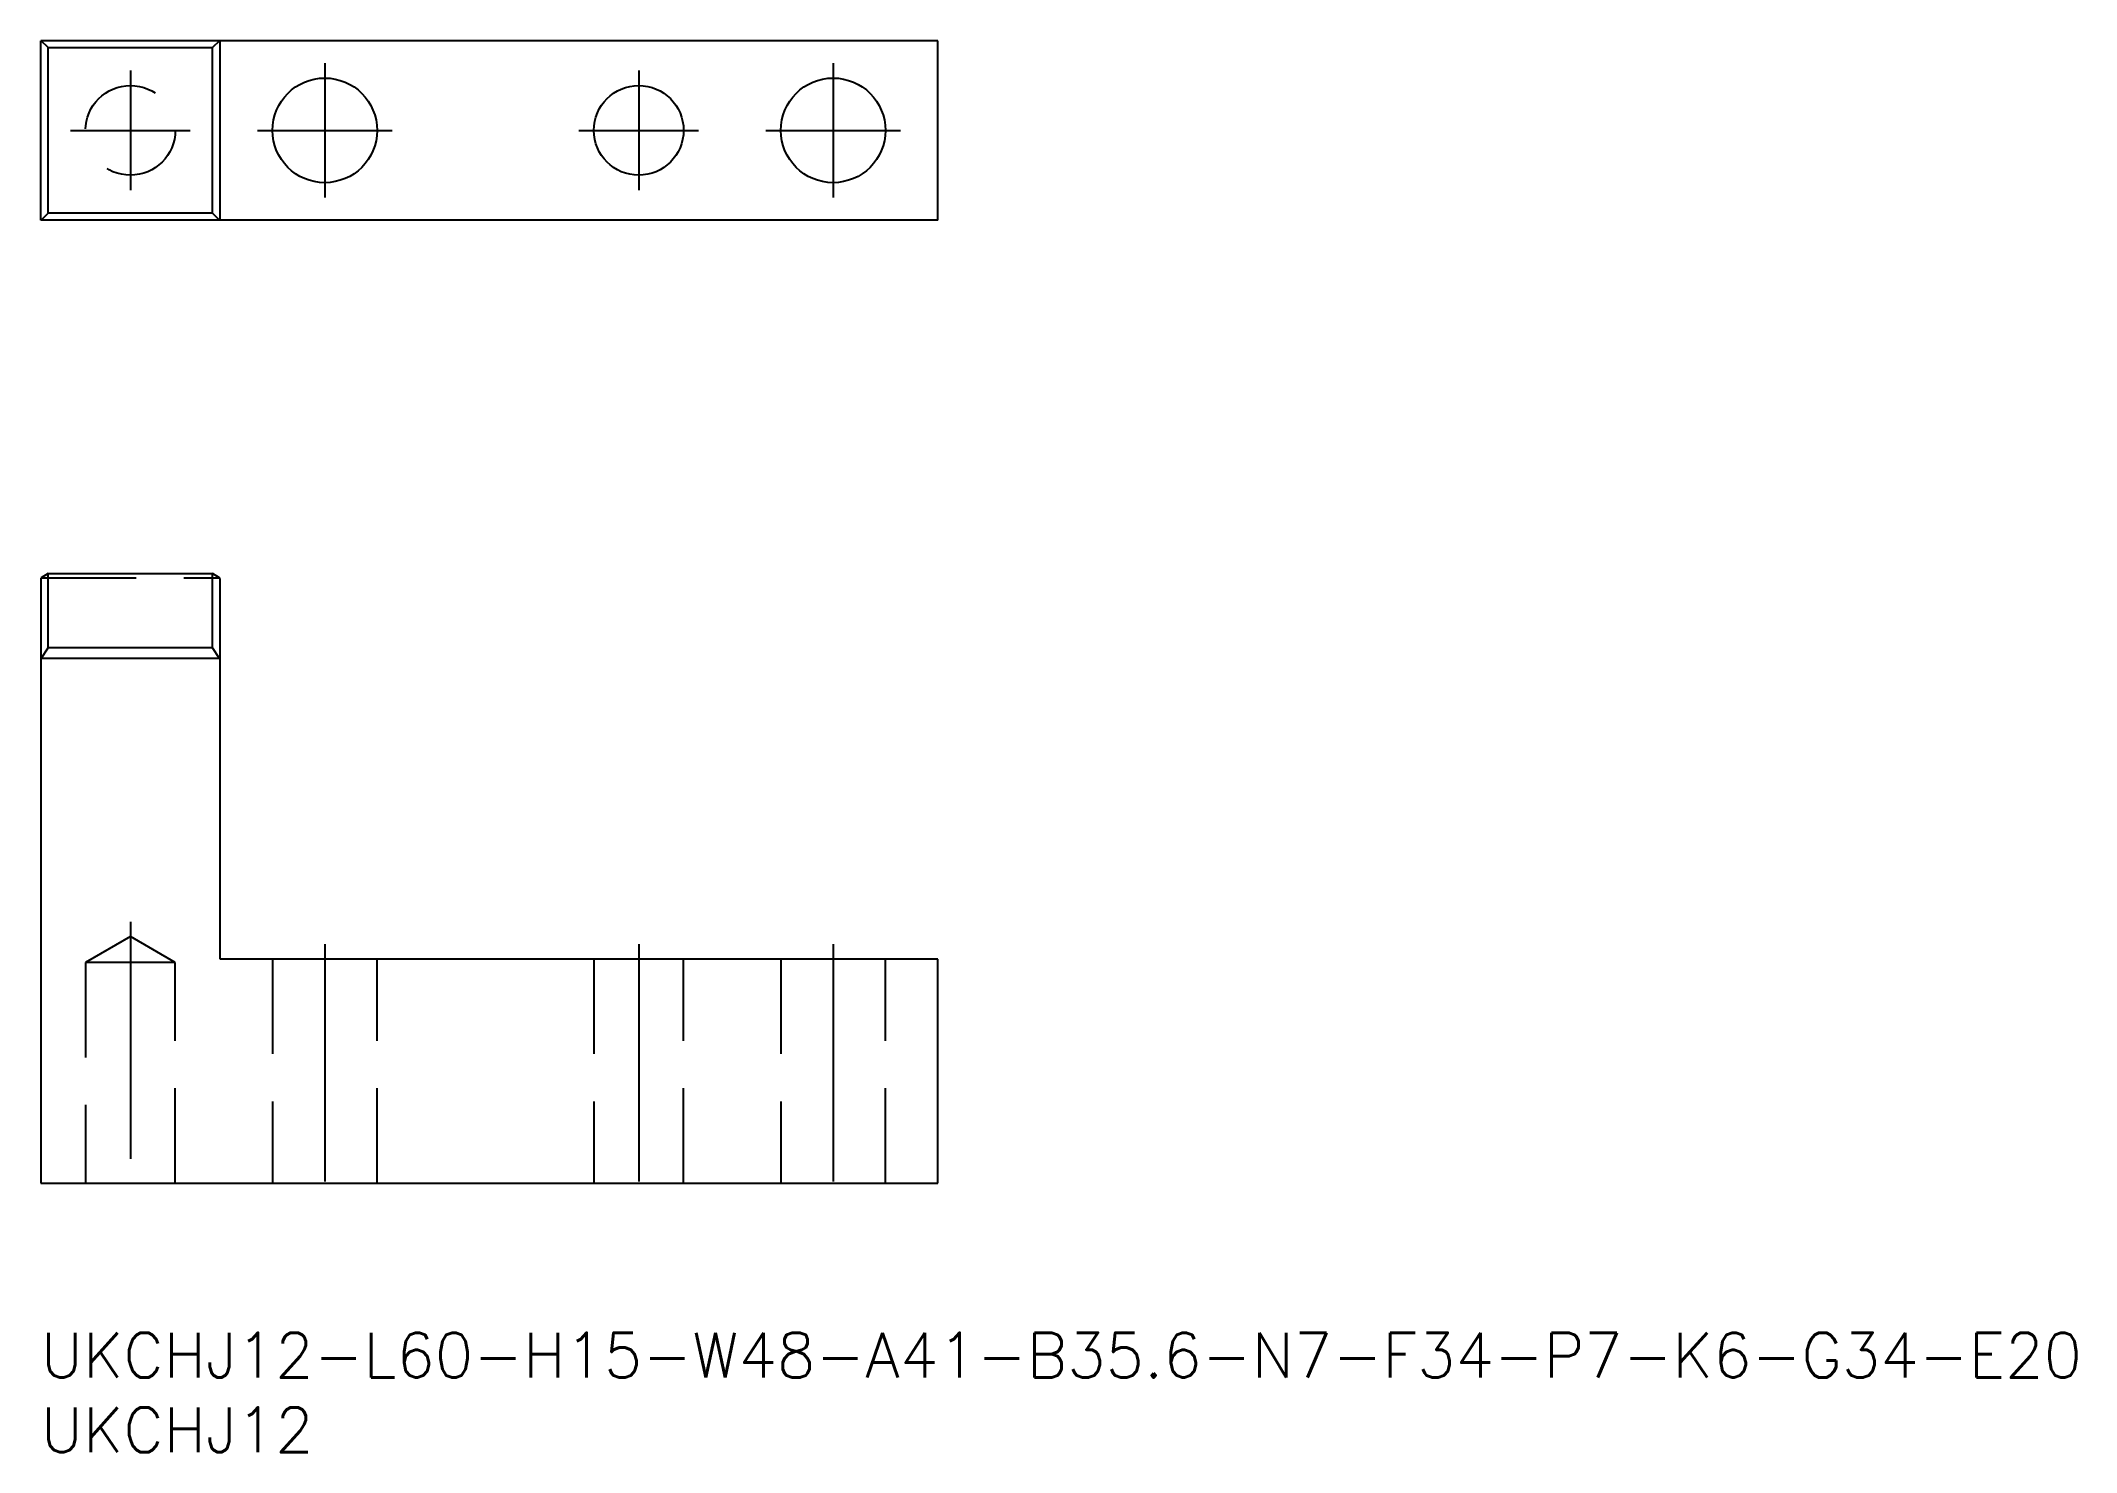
# Model space of a CAD drawing. Extents: x 0 to 136, y -8 to 86.
import ezdxf

# ---------------------------------------------------------------- set-up
doc = ezdxf.new("R2010")
doc.units = 0
doc.header["$LTSCALE"] = 0.5
doc.linetypes.add('CENTER', pattern=[50.8, 31.75, -6.35, 6.35, -6.35])
doc.linetypes.add('DASHED', pattern=[19.05, 12.7, -6.35])
for name, color, linetype in [('MSM_CENTER', 1, 'CENTER'), ('MSM_CONTINUOUS', 7, 'CONTINUOUS'), ('MSM_DASHED', 4, 'DASHED'), ('MSM_PART_NUMBER', 7, 'CONTINUOUS')]:
    doc.layers.add(name, color=color, linetype=linetype)
doc.styles.get("Standard").update_dxf_attribs({"font": 'txt.shx', "height": 1, "bigfont": 'bigfont.shx'})

# ---------------------------------------------------------------- blocks, each defined once
blk = doc.blocks.new('*U23')
at = {"layer": 'MSM_PART_NUMBER'}
blk.add_text('UKCHJ12-L60-H15-W48-A41-B35.6-N7-F34-P7-K6-G34-E20', height=3, dxfattribs=at).set_placement((0, -3))
blk = doc.blocks.new('*U24')
at = {"layer": 'MSM_PART_NUMBER'}
blk.add_text('UKCHJ12', height=3, dxfattribs=at).set_placement((0, -8))

msp = doc.modelspace()

# ---------------------------------------------------------------- linework, layer by layer
at = {"layer": 'MSM_CENTER'}
for p, q in [((6, 84.44), (6, 76.44)), ((19, 84.94), (19, 75.94)), ((40, 84.44), (40, 76.44)), ((53, 84.94), (53, 75.94)), ((2, 80.44), (10, 80.44)), ((14.5, 80.44), (23.5, 80.44)), ((36, 80.44), (44, 80.44)), ((48.5, 80.44), (57.5, 80.44)), ((6, 27.5), (6, 9)), ((19, 26), (19, 9)), ((40, 26), (40, 9)), ((53, 26), (53, 9))]:
    msp.add_line(p, q, dxfattribs=at)
at = {"layer": 'MSM_CONTINUOUS'}
for p, q in [((60, 86.44), (0, 86.44)), ((0, 74.44), (0, 86.44)), ((0.5, 85.98), (0.04, 86.44)), ((0.5, 74.89), (0.5, 85.98)), ((0.5, 85.98), (11.5, 85.98)), ((11.96, 86.44), (11.5, 85.98)), ((11.5, 74.89), (11.5, 85.98)), ((12, 74.44), (12, 86.44)), ((60, 74.44), (60, 86.44)), ((0.04, 74.44), (0.5, 74.89)), ((11.5, 74.89), (0.5, 74.89)), ((11.96, 74.44), (11.5, 74.89)), ((60, 74.44), (0, 74.44)), ((0.04, 50.5), (0, 50.45)), ((0, 50.45), (0, 10)), ((0.5, 50.79), (0.04, 50.5)), ((0.5, 50.79), (11.5, 50.79)), ((0.5, 45.81), (0.5, 50.79)), ((11.96, 50.5), (11.5, 50.79)), ((11.5, 45.81), (11.5, 50.79)), ((12, 50.45), (11.96, 50.5)), ((12, 25), (12, 50.45)), ((0.04, 45.1), (0, 45.05)), ((0.04, 45.1), (0.5, 45.81)), ((11.96, 45.1), (0.04, 45.1)), ((11.5, 45.81), (0.5, 45.81)), ((11.96, 45.1), (11.5, 45.81)), ((12, 45.05), (11.96, 45.1)), ((60, 25), (12, 25)), ((60, 10), (60, 25)), ((0, 10), (60, 10))]:
    msp.add_line(p, q, dxfattribs=at)
for centre, radius in [((19, 80.44), 3.5), ((40, 80.44), 3), ((53, 80.44), 3.5)]:
    msp.add_circle(centre, radius, dxfattribs=at)
at = {"layer": 'MSM_DASHED'}
for p, q in [((0.04, 50.5), (11.96, 50.5)), ((6, 26.5), (3, 24.77)), ((9, 24.77), (6, 26.5)), ((9, 24.77), (3, 24.77)), ((3, 24.77), (3, 10)), ((9, 10), (9, 24.77)), ((15.5, 25), (15.5, 10)), ((22.5, 10), (22.5, 25)), ((37, 25), (37, 10)), ((43, 10), (43, 25)), ((49.5, 25), (49.5, 10)), ((56.5, 10), (56.5, 25))]:
    msp.add_line(p, q, dxfattribs=at)
msp.add_circle((6, 80.44), 3, dxfattribs=at)

# ---------------------------------------------------------------- block references
at = {"layer": 'MSM_CONTINUOUS'}
for name in ['*U23', '*U24']:
    msp.add_blockref(name, (0, 0), dxfattribs=at)

doc.saveas('drawing.dxf')
